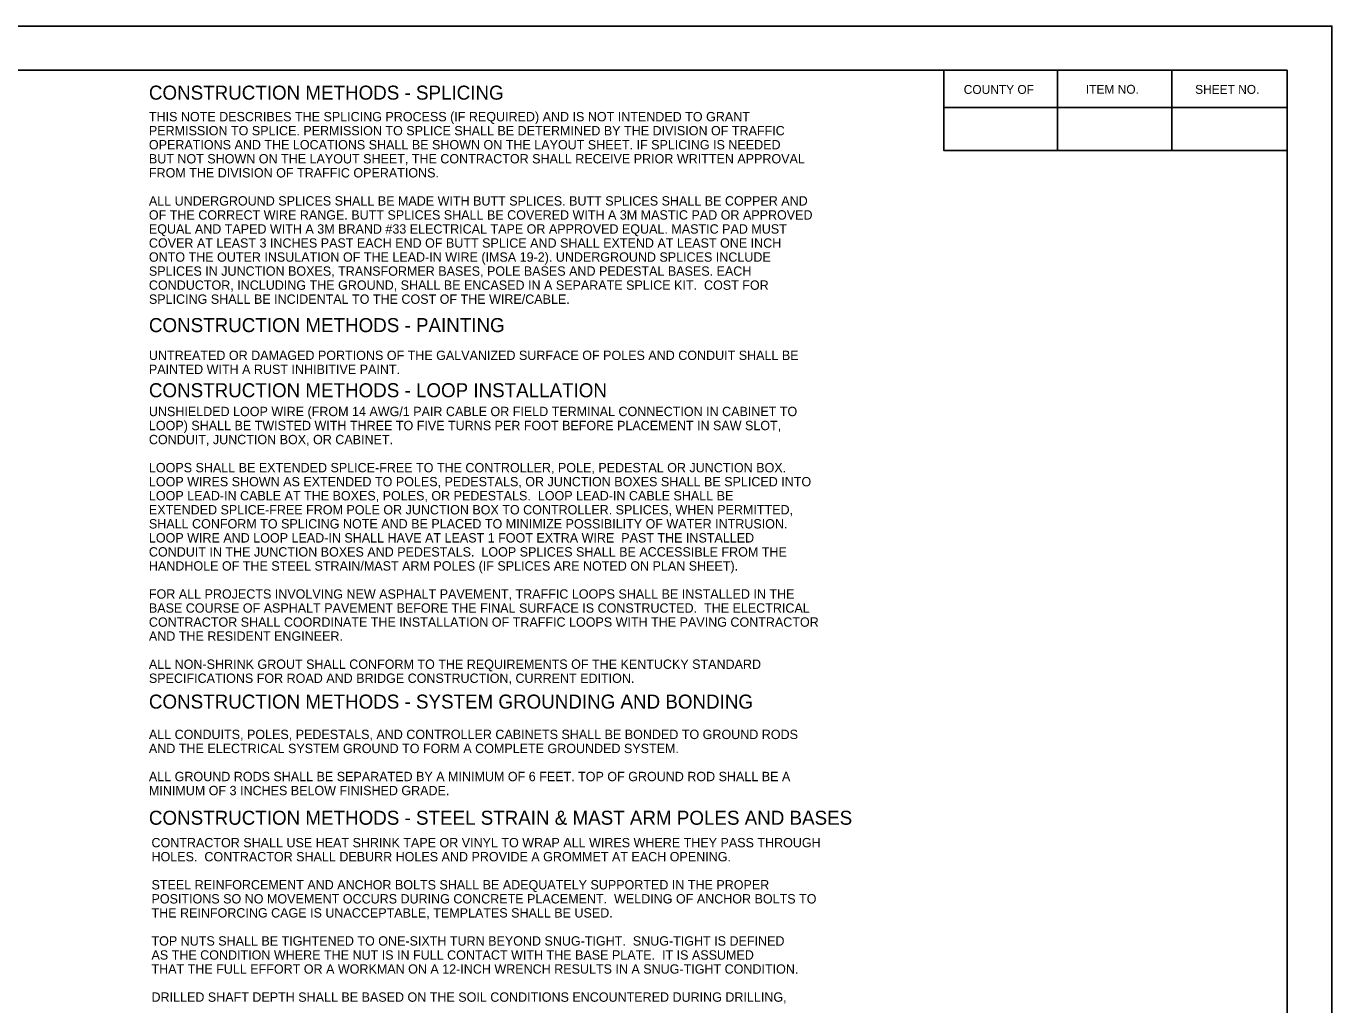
# Model space of a CAD drawing. Extents: x 497362 to 498082, y 499996 to 500436.
# Drawn here: x 497789.5 to 498082.4, y 500216.5 to 500436.1 of the extents above; entities that cross this region are included whole.
import ezdxf

# ---------------------------------------------------------------- set-up
doc = ezdxf.new("R2010")
doc.units = 0
for name, color, linetype in [('SB_PL_CUTLINE_PR', 7, 'Continuous'), ('SB_PL_SBL0_PR', 7, 'Continuous'), ('SB_PL_SBL4_PR', 7, 'Continuous'), ('SB_PL_SBTXT0_PT', 7, 'Continuous'), ('T_PL_NOTE_PT', 7, 'Continuous')]:
    doc.layers.add(name, color=color, linetype=linetype)

msp = doc.modelspace()

# ---------------------------------------------------------------- linework, layer by layer
at = {"layer": 'SB_PL_CUTLINE_PR'}
msp.add_lwpolyline([(497362.39, 500436.06), (498082.39, 500436.06), (498082.39, 499996.06), (497362.39, 499996.06)], close=True, dxfattribs=at)
at = {"layer": 'SB_PL_SBL0_PR'}
for p, q in [((498020.87, 500408.16), (498020.87, 500426.16)), ((498046.47, 500408.16), (498046.47, 500426.16)), ((498072.33, 500417.78), (497995.33, 500417.78))]:
    msp.add_line(p, q, dxfattribs=at)
at = {"layer": 'SB_PL_SBL4_PR'}
msp.add_lwpolyline([(497412.33, 500006.16), (498072.33, 500006.16), (498072.33, 500426.16), (497412.33, 500426.16)], close=True, dxfattribs=at)
msp.add_lwpolyline([(497995.33, 500426.16), (497995.33, 500408.16), (498072.33, 500408.16)], dxfattribs=at)

# ---------------------------------------------------------------- texts
at = {"layer": 'SB_PL_SBTXT0_PT'}
for s, p in [('COUNTY OF', (497999.81, 500420.84)), ('ITEM NO.', (498027.21, 500420.88)), ('SHEET NO.', (498051.71, 500420.86))]:
    msp.add_text(s, height=2, dxfattribs=at).set_placement(p)
at = {"layer": 'T_PL_NOTE_PT'}
for s, height, p in [('CONSTRUCTION METHODS - SPLICING', 3.15, (497817.03, 500419.56)), ('THIS NOTE DESCRIBES THE SPLICING PROCESS (IF REQUIRED) AND IS NOT INTENDED TO GRANT ', 2.1, (497817.03, 500414.7)), ('PERMISSION TO SPLICE. PERMISSION TO SPLICE SHALL BE DETERMINED BY THE DIVISION OF TRAFFIC ', 2.1, (497817.03, 500411.55)), ('OPERATIONS AND THE LOCATIONS SHALL BE SHOWN ON THE LAYOUT SHEET. IF SPLICING IS NEEDED ', 2.1, (497817.03, 500408.4)), ('BUT NOT SHOWN ON THE LAYOUT SHEET, THE CONTRACTOR SHALL RECEIVE PRIOR WRITTEN APPROVAL ', 2.1, (497817.03, 500405.25)), ('FROM THE DIVISION OF TRAFFIC OPERATIONS.', 2.1, (497817.03, 500402.1)), ('ALL UNDERGROUND SPLICES SHALL BE MADE WITH BUTT SPLICES. BUTT SPLICES SHALL BE COPPER AND ', 2.1, (497817.03, 500395.8)), ('OF THE CORRECT WIRE RANGE. BUTT SPLICES SHALL BE COVERED WITH A 3M MASTIC PAD OR APPROVED ', 2.1, (497817.03, 500392.65)), ('EQUAL AND TAPED WITH A 3M BRAND #33 ELECTRICAL TAPE OR APPROVED EQUAL. MASTIC PAD MUST ', 2.1, (497817.03, 500389.5)), ('COVER AT LEAST 3 INCHES PAST EACH END OF BUTT SPLICE AND SHALL EXTEND AT LEAST ONE INCH ', 2.1, (497817.03, 500386.35)), ('ONTO THE OUTER INSULATION OF THE LEAD-IN WIRE (IMSA 19-2). UNDERGROUND SPLICES INCLUDE ', 2.1, (497817.03, 500383.2)), ('SPLICES IN JUNCTION BOXES, TRANSFORMER BASES, POLE BASES AND PEDESTAL BASES. EACH ', 2.1, (497817.03, 500380.05)), ('CONDUCTOR, INCLUDING THE GROUND, SHALL BE ENCASED IN A SEPARATE SPLICE KIT.  COST FOR ', 2.1, (497817.03, 500376.9)), ('SPLICING SHALL BE INCIDENTAL TO THE COST OF THE WIRE/CABLE.', 2.1, (497817.03, 500373.75)), ('CONSTRUCTION METHODS - PAINTING', 3.15, (497817.03, 500367.4)), ('UNTREATED OR DAMAGED PORTIONS OF THE GALVANIZED SURFACE OF POLES AND CONDUIT SHALL BE ', 2.1, (497817.03, 500361.15)), ('PAINTED WITH A RUST INHIBITIVE PAINT.', 2.1, (497817.03, 500358)), ('CONSTRUCTION METHODS - LOOP INSTALLATION', 3.15, (497817.03, 500352.79)), ('UNSHIELDED LOOP WIRE (FROM 14 AWG/1 PAIR CABLE OR FIELD TERMINAL CONNECTION IN CABINET TO ', 2.1, (497817.03, 500348.55)), ('LOOP) SHALL BE TWISTED WITH THREE TO FIVE TURNS PER FOOT BEFORE PLACEMENT IN SAW SLOT, ', 2.1, (497817.03, 500345.4)), ('CONDUIT, JUNCTION BOX, OR CABINET. ', 2.1, (497817.03, 500342.25)), ('LOOPS SHALL BE EXTENDED SPLICE-FREE TO THE CONTROLLER, POLE, PEDESTAL OR JUNCTION BOX.  ', 2.1, (497817.03, 500335.95)), ('LOOP WIRES SHOWN AS EXTENDED TO POLES, PEDESTALS, OR JUNCTION BOXES SHALL BE SPLICED INTO ', 2.1, (497817.03, 500332.8)), ('LOOP LEAD-IN CABLE AT THE BOXES, POLES, OR PEDESTALS.  LOOP LEAD-IN CABLE SHALL BE ', 2.1, (497817.03, 500329.65)), ('EXTENDED SPLICE-FREE FROM POLE OR JUNCTION BOX TO CONTROLLER. SPLICES, WHEN PERMITTED, ', 2.1, (497817.03, 500326.5)), ('SHALL CONFORM TO SPLICING NOTE AND BE PLACED TO MINIMIZE POSSIBILITY OF WATER INTRUSION. ', 2.1, (497817.03, 500323.35)), ('LOOP WIRE AND LOOP LEAD-IN SHALL HAVE AT LEAST 1 FOOT EXTRA WIRE  PAST THE INSTALLED ', 2.1, (497817.03, 500320.2)), ('CONDUIT IN THE JUNCTION BOXES AND PEDESTALS.  LOOP SPLICES SHALL BE ACCESSIBLE FROM THE ', 2.1, (497817.03, 500317.05)), ('HANDHOLE OF THE STEEL STRAIN/MAST ARM POLES (IF SPLICES ARE NOTED ON PLAN SHEET).', 2.1, (497817.03, 500313.9)), ('FOR ALL PROJECTS INVOLVING NEW ASPHALT PAVEMENT, TRAFFIC LOOPS SHALL BE INSTALLED IN THE ', 2.1, (497817.03, 500307.6)), ('BASE COURSE OF ASPHALT PAVEMENT BEFORE THE FINAL SURFACE IS CONSTRUCTED.  THE ELECTRICAL ', 2.1, (497817.03, 500304.45)), ('CONTRACTOR SHALL COORDINATE THE INSTALLATION OF TRAFFIC LOOPS WITH THE PAVING CONTRACTOR ', 2.1, (497817.03, 500301.3)), ('AND THE RESIDENT ENGINEER.', 2.1, (497817.03, 500298.15)), ('ALL NON-SHRINK GROUT SHALL CONFORM TO THE REQUIREMENTS OF THE KENTUCKY STANDARD ', 2.1, (497817.03, 500291.85)), ('SPECIFICATIONS FOR ROAD AND BRIDGE CONSTRUCTION, CURRENT EDITION.', 2.1, (497817.03, 500288.7)), ('CONSTRUCTION METHODS - SYSTEM GROUNDING AND BONDING', 3.15, (497817.03, 500282.93)), ('ALL CONDUITS, POLES, PEDESTALS, AND CONTROLLER CABINETS SHALL BE BONDED TO GROUND RODS ', 2.1, (497817.03, 500276.1)), ('AND THE ELECTRICAL SYSTEM GROUND TO FORM A COMPLETE GROUNDED SYSTEM. ', 2.1, (497817.03, 500272.95)), ('ALL GROUND RODS SHALL BE SEPARATED BY A MINIMUM OF 6 FEET. TOP OF GROUND ROD SHALL BE A ', 2.1, (497817.03, 500266.65)), ('MINIMUM OF 3 INCHES BELOW FINISHED GRADE.', 2.1, (497817.03, 500263.5)), ('CONSTRUCTION METHODS - STEEL STRAIN & MAST ARM POLES AND BASES', 3.15, (497817.03, 500256.87)), ('CONTRACTOR SHALL USE HEAT SHRINK TAPE OR VINYL TO WRAP ALL WIRES WHERE THEY PASS THROUGH ', 2.1, (497817.61, 500251.81)), ('HOLES.  CONTRACTOR SHALL DEBURR HOLES AND PROVIDE A GROMMET AT EACH OPENING.', 2.1, (497817.61, 500248.66)), ('STEEL REINFORCEMENT AND ANCHOR BOLTS SHALL BE ADEQUATELY SUPPORTED IN THE PROPER ', 2.1, (497817.61, 500242.36)), ('POSITIONS SO NO MOVEMENT OCCURS DURING CONCRETE PLACEMENT.  WELDING OF ANCHOR BOLTS TO ', 2.1, (497817.61, 500239.21)), ('THE REINFORCING CAGE IS UNACCEPTABLE, TEMPLATES SHALL BE USED.', 2.1, (497817.61, 500236.06)), ('TOP NUTS SHALL BE TIGHTENED TO ONE-SIXTH TURN BEYOND SNUG-TIGHT.  SNUG-TIGHT IS DEFINED ', 2.1, (497817.61, 500229.76)), ('AS THE CONDITION WHERE THE NUT IS IN FULL CONTACT WITH THE BASE PLATE.  IT IS ASSUMED ', 2.1, (497817.61, 500226.61)), ('THAT THE FULL EFFORT OR A WORKMAN ON A 12-INCH WRENCH RESULTS IN A SNUG-TIGHT CONDITION.', 2.1, (497817.61, 500223.46)), ('DRILLED SHAFT DEPTH SHALL BE BASED ON THE SOIL CONDITIONS ENCOUNTERED DURING DRILLING, ', 2.1, (497817.61, 500217.16))]:
    msp.add_text(s, height=height, dxfattribs=at).set_placement(p)

doc.saveas('drawing.dxf')
